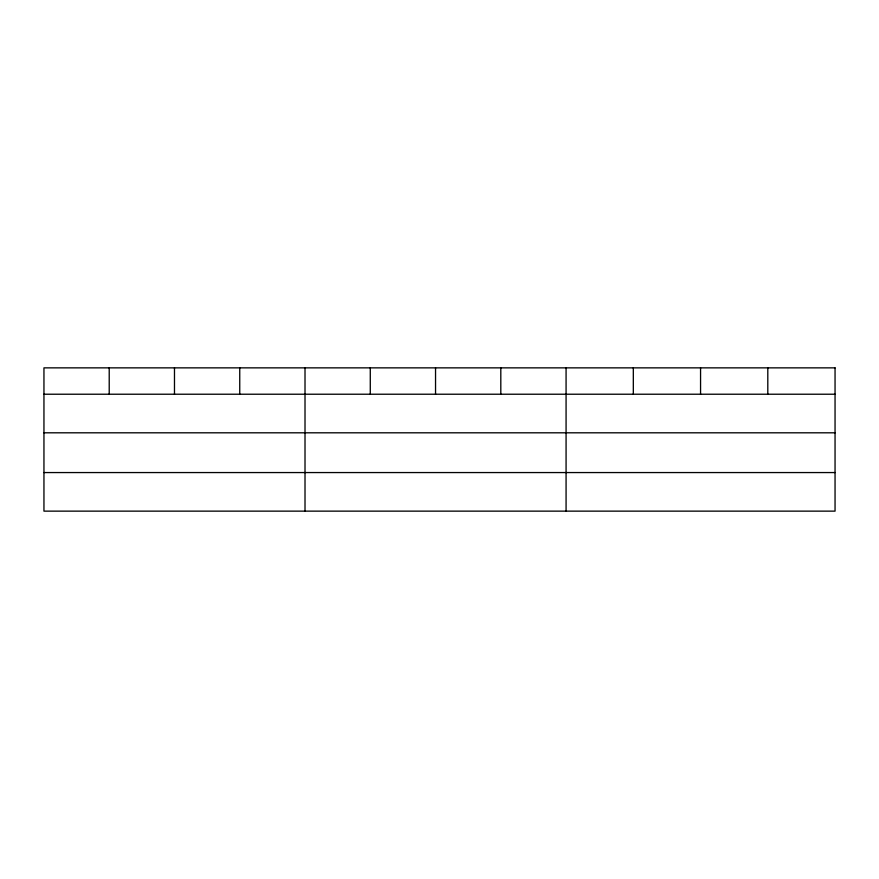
<?xml version="1.0" encoding="UTF-8"?>
<svg xmlns="http://www.w3.org/2000/svg" width="879" height="879" viewBox="0 0 879 879"><rect width="100%" height="100%" fill="white"/><g stroke="black" fill="none" stroke-linecap="round" stroke-linejoin="round"><path stroke-width="1.32" d="M43.95 394.221L835.05 394.221M43.95 432.809L835.05 432.809M43.95 472.561L835.05 472.561M767.806 367.861L767.806 394.221M700.563 367.861L700.563 394.221M633.319 367.861L633.319 394.221M566.076 367.861L566.076 511.138M500.81 367.861L500.81 394.221M435.544 367.861L435.544 394.221M370.279 367.861L370.279 394.221M305.013 367.861L305.013 511.138M239.747 367.861L239.747 394.221M174.481 367.861L174.481 394.221M109.216 367.861L109.216 394.221M835.05 367.861L43.95 367.861L43.95 511.138L835.05 511.138L835.05 367.861"/></g></svg>
